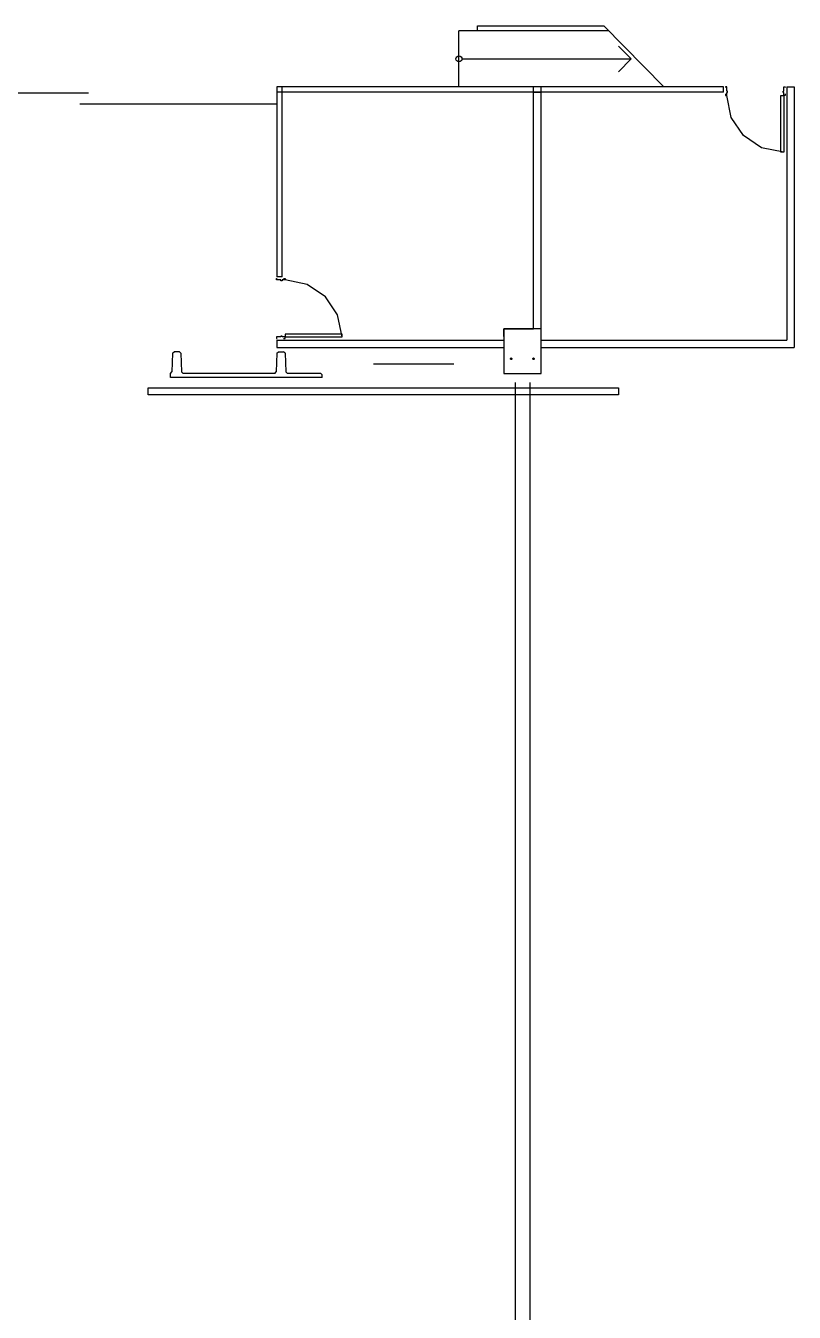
# Model space of a CAD drawing. Header units: metres. Extents: x 2 to 323, y -2 to 254.
# Drawn here: x 250.63 to 260.94, y 24.83 to 42.1 of the extents above; entities that cross this region are included whole.
import ezdxf

# ---------------------------------------------------------------- set-up
doc = ezdxf.new("R2010")
doc.units = ezdxf.units.M
for name, color, linetype in [('0-DURLOCK', 7, 'Continuous'), ('0-EST CORTE', 7, 'Continuous'), ('0-MUROS EXISTENTES', 7, 'Continuous'), ('0-PROYECCIONES', 7, 'Continuous'), ('0-VISTA-005', 7, 'Continuous'), ('0-VISTA-015', 7, 'Continuous')]:
    doc.layers.add(name, color=color, linetype=linetype)

msp = doc.modelspace()

# ---------------------------------------------------------------- linework, layer by layer
for points in [[(260.019, 41.185), (260.019, 41.166), (260.038, 41.166), (260.038, 41.204), (260.047, 41.204), (260.047, 41.223), (260.038, 41.223), (260.038, 41.281), (260.019, 41.281), (260.019, 41.271)], [(260.019, 41.185), (260.019, 41.166), (260.038, 41.166), (260.038, 41.204), (260.047, 41.204), (260.047, 41.223), (260.038, 41.223), (260.038, 41.281), (260.019, 41.281), (260.019, 41.271)], [(260.821, 41.185), (260.821, 41.166), (260.802, 41.166), (260.802, 41.204), (260.793, 41.204), (260.793, 41.223), (260.802, 41.223), (260.802, 41.281), (260.821, 41.281), (260.821, 41.271)], [(260.821, 41.185), (260.821, 41.166), (260.802, 41.166), (260.802, 41.204), (260.793, 41.204), (260.793, 41.223), (260.802, 41.223), (260.802, 41.281), (260.821, 41.281), (260.821, 41.271)], [(260.802, 40.402), (260.505, 40.462), (260.262, 40.626), (260.098, 40.869), (260.038, 41.166)], [(260.802, 40.402), (260.505, 40.462), (260.262, 40.626), (260.098, 40.869), (260.038, 41.166)], [(254.091, 38.707), (254.11, 38.707), (254.11, 38.688), (254.072, 38.688), (254.072, 38.678), (254.053, 38.678), (254.053, 38.688), (253.996, 38.688), (253.996, 38.707), (254.005, 38.707)], [(254.091, 38.707), (254.11, 38.707), (254.11, 38.688), (254.072, 38.688), (254.072, 38.678), (254.053, 38.678), (254.053, 38.688), (253.996, 38.688), (253.996, 38.707), (254.005, 38.707)], [(254.875, 37.923), (254.815, 38.221), (254.651, 38.464), (254.408, 38.628), (254.11, 38.688)], [(254.875, 37.923), (254.815, 38.221), (254.651, 38.464), (254.408, 38.628), (254.11, 38.688)], [(254.091, 37.904), (254.11, 37.904), (254.11, 37.923), (254.072, 37.923), (254.072, 37.933), (254.053, 37.933), (254.053, 37.923), (253.996, 37.923), (253.996, 37.904), (254.005, 37.904)], [(254.091, 37.904), (254.11, 37.904), (254.11, 37.923), (254.072, 37.923), (254.072, 37.933), (254.053, 37.933), (254.053, 37.923), (253.996, 37.923), (253.996, 37.904), (254.005, 37.904)]]:
    msp.add_lwpolyline(points)
for points in [[(260.802, 41.166), (260.802, 40.402), (260.764, 40.402), (260.764, 41.166), (260.802, 41.166)], [(260.802, 41.166), (260.802, 40.402), (260.764, 40.402), (260.764, 41.166), (260.802, 41.166)], [(254.11, 37.923), (254.875, 37.923), (254.875, 37.962), (254.11, 37.962), (254.11, 37.923)], [(254.11, 37.923), (254.875, 37.923), (254.875, 37.962), (254.11, 37.962), (254.11, 37.923)]]:
    msp.add_lwpolyline(points, close=True)
at = {"layer": '0-DURLOCK'}
for p, q in [((260.844, 41.281), (260.844, 37.881)), ((260.844, 41.281), (260.944, 41.281)), ((260.844, 41.281), (260.844, 37.881)), ((260.844, 41.281), (260.944, 41.281)), ((260.944, 41.281), (260.944, 37.781)), ((260.944, 41.281), (260.944, 37.781)), ((257.446, 38.031), (257.446, 41.211)), ((257.446, 41.211), (257.546, 41.211)), ((257.446, 38.031), (257.446, 41.211)), ((257.446, 41.211), (257.546, 41.211)), ((257.546, 37.881), (257.546, 41.211)), ((257.546, 37.881), (257.546, 41.211)), ((257.046, 37.931), (257.046, 38.031)), ((257.046, 38.031), (257.446, 38.031)), ((257.046, 37.931), (257.046, 38.031)), ((257.046, 38.031), (257.446, 38.031)), ((254.001, 37.881), (257.046, 37.881)), ((254.001, 37.881), (254.001, 37.781)), ((254.001, 37.881), (257.046, 37.881)), ((254.001, 37.881), (254.001, 37.781)), ((257.546, 37.881), (260.844, 37.881)), ((257.546, 37.881), (260.844, 37.881)), ((254.001, 37.781), (257.046, 37.781)), ((254.001, 37.781), (257.046, 37.781)), ((257.546, 37.781), (260.944, 37.781)), ((257.546, 37.781), (260.944, 37.781))]:
    msp.add_line(p, q, dxfattribs=at)
at = {"layer": '0-EST CORTE'}
for points in [[(257.046, 38.031), (257.046, 37.431), (257.546, 37.431), (257.546, 38.031), (257.046, 38.031)], [(257.046, 38.031), (257.046, 37.431), (257.546, 37.431), (257.546, 38.031), (257.046, 38.031)], [(257.156, 37.631), (257.155, 37.627), (257.153, 37.624), (257.149, 37.622), (257.146, 37.621), (257.142, 37.622), (257.139, 37.624), (257.136, 37.627), (257.136, 37.631), (257.136, 37.635), (257.139, 37.638), (257.142, 37.64), (257.146, 37.641), (257.149, 37.64), (257.153, 37.638), (257.155, 37.635), (257.156, 37.631)], [(257.156, 37.631), (257.155, 37.627), (257.153, 37.624), (257.149, 37.622), (257.146, 37.621), (257.142, 37.622), (257.139, 37.624), (257.136, 37.627), (257.136, 37.631), (257.136, 37.635), (257.139, 37.638), (257.142, 37.64), (257.146, 37.641), (257.149, 37.64), (257.153, 37.638), (257.155, 37.635), (257.156, 37.631)], [(257.156, 37.631), (257.155, 37.627), (257.153, 37.624), (257.149, 37.622), (257.146, 37.621), (257.142, 37.622), (257.139, 37.624), (257.136, 37.627), (257.136, 37.631), (257.136, 37.635), (257.139, 37.638), (257.142, 37.64), (257.146, 37.641), (257.149, 37.64), (257.153, 37.638), (257.155, 37.635), (257.156, 37.631)], [(257.156, 37.631), (257.155, 37.627), (257.153, 37.624), (257.149, 37.622), (257.146, 37.621), (257.142, 37.622), (257.139, 37.624), (257.136, 37.627), (257.136, 37.631), (257.136, 37.635), (257.139, 37.638), (257.142, 37.64), (257.146, 37.641), (257.149, 37.64), (257.153, 37.638), (257.155, 37.635), (257.156, 37.631)], [(257.456, 37.631), (257.455, 37.627), (257.453, 37.624), (257.449, 37.622), (257.446, 37.621), (257.442, 37.622), (257.439, 37.624), (257.436, 37.627), (257.436, 37.631), (257.436, 37.635), (257.439, 37.638), (257.442, 37.64), (257.446, 37.641), (257.449, 37.64), (257.453, 37.638), (257.455, 37.635), (257.456, 37.631)], [(257.456, 37.631), (257.455, 37.627), (257.453, 37.624), (257.449, 37.622), (257.446, 37.621), (257.442, 37.622), (257.439, 37.624), (257.436, 37.627), (257.436, 37.631), (257.436, 37.635), (257.439, 37.638), (257.442, 37.64), (257.446, 37.641), (257.449, 37.64), (257.453, 37.638), (257.455, 37.635), (257.456, 37.631)]]:
    msp.add_lwpolyline(points, close=True, dxfattribs=at)
at = {"layer": '0-MUROS EXISTENTES'}
for p, q in [((252.601, 37.705), (252.591, 37.456)), ((252.601, 37.705), (252.591, 37.456)), ((252.601, 37.705), (252.621, 37.725)), ((252.601, 37.705), (252.621, 37.725)), ((252.691, 37.725), (252.621, 37.725)), ((252.691, 37.725), (252.621, 37.725)), ((252.691, 37.725), (252.621, 37.725)), ((252.691, 37.725), (252.621, 37.725)), ((252.711, 37.705), (252.691, 37.725)), ((252.711, 37.705), (252.691, 37.725)), ((252.711, 37.705), (252.721, 37.456)), ((252.711, 37.705), (252.721, 37.456)), ((254.001, 37.705), (253.991, 37.456)), ((254.001, 37.705), (253.991, 37.456)), ((254.001, 37.705), (254.021, 37.725)), ((254.001, 37.705), (254.021, 37.725)), ((254.021, 37.725), (254.091, 37.725)), ((254.021, 37.725), (254.091, 37.725)), ((254.021, 37.725), (254.091, 37.725)), ((254.021, 37.725), (254.091, 37.725)), ((254.111, 37.705), (254.091, 37.725)), ((254.111, 37.705), (254.091, 37.725)), ((254.111, 37.705), (254.121, 37.456)), ((254.111, 37.705), (254.121, 37.456)), ((252.571, 37.431), (252.591, 37.456)), ((252.571, 37.431), (252.591, 37.456)), ((252.571, 37.38), (252.571, 37.431)), ((252.571, 37.38), (252.571, 37.431)), ((254.606, 37.38), (252.571, 37.38)), ((254.606, 37.38), (252.571, 37.38)), ((252.741, 37.431), (252.721, 37.456)), ((252.741, 37.431), (252.721, 37.456)), ((253.971, 37.431), (252.741, 37.431)), ((253.971, 37.431), (252.741, 37.431)), ((253.971, 37.431), (253.991, 37.456)), ((253.971, 37.431), (253.991, 37.456)), ((254.141, 37.431), (254.121, 37.456)), ((254.141, 37.431), (254.121, 37.456)), ((254.59, 37.431), (254.141, 37.431)), ((254.59, 37.431), (254.141, 37.431)), ((254.606, 37.416), (254.59, 37.431)), ((254.606, 37.416), (254.59, 37.431)), ((254.606, 37.38), (254.606, 37.416)), ((254.606, 37.38), (254.606, 37.416))]:
    msp.add_line(p, q, dxfattribs=at)
at = {"layer": '0-PROYECCIONES'}
for p, q in [((251.472, 41.194), (247.74, 41.194)), ((254.001, 41.046), (251.354, 41.046)), ((255.296, 37.561), (256.376, 37.561)), ((255.296, 37.561), (256.376, 37.561)), ((257.196, 37.311), (257.196, 13.198)), ((257.196, 37.311), (257.196, 13.198)), ((257.396, 37.311), (257.396, 13.198)), ((257.396, 37.311), (257.396, 13.198))]:
    msp.add_line(p, q, dxfattribs=at)
at = {"layer": '0-VISTA-005'}
for p, q in [((258.754, 41.656), (258.584, 41.828)), ((256.484, 41.656), (258.754, 41.656)), ((258.754, 41.656), (258.584, 41.484))]:
    msp.add_line(p, q, dxfattribs=at)
msp.add_lwpolyline([(256.484, 41.656), (256.481, 41.64), (256.472, 41.628), (256.459, 41.619), (256.444, 41.616), (256.429, 41.619), (256.416, 41.628), (256.407, 41.64), (256.404, 41.656), (256.407, 41.671), (256.416, 41.684), (256.429, 41.692), (256.444, 41.695), (256.459, 41.692), (256.472, 41.684), (256.481, 41.671), (256.484, 41.656)], close=True, dxfattribs=at)
at = {"layer": '0-VISTA-015'}
for p, q in [((258.455, 42.031), (256.444, 42.031)), ((256.444, 41.281), (256.444, 42.031)), ((258.455, 42.031), (256.444, 42.031)), ((256.444, 41.281), (256.444, 42.031)), ((256.694, 42.031), (256.694, 42.101)), ((256.694, 42.101), (258.386, 42.101)), ((256.694, 42.031), (256.694, 42.101)), ((256.694, 42.101), (258.386, 42.101)), ((259.194, 41.281), (258.386, 42.101)), ((259.194, 41.281), (258.386, 42.101)), ((259.994, 41.281), (254.001, 41.281)), ((254.001, 41.281), (254.001, 38.731)), ((259.994, 41.281), (254.001, 41.281)), ((254.001, 41.281), (254.001, 38.731)), ((254.071, 38.731), (254.071, 41.281)), ((254.071, 38.731), (254.071, 41.281)), ((257.446, 41.211), (257.446, 41.281)), ((257.446, 41.211), (257.446, 41.281)), ((257.546, 41.211), (257.546, 41.281)), ((257.546, 41.211), (257.546, 41.281)), ((259.994, 41.211), (259.994, 41.281)), ((259.994, 41.211), (259.994, 41.281)), ((251.472, 41.194), (247.74, 41.194)), ((259.994, 41.211), (254.001, 41.211)), ((259.994, 41.211), (254.001, 41.211)), ((254.001, 41.046), (251.354, 41.046)), ((254.071, 38.731), (254.001, 38.731)), ((254.071, 38.731), (254.001, 38.731))]:
    msp.add_line(p, q, dxfattribs=at)
msp.add_lwpolyline([(252.274, 37.241), (258.585, 37.241), (258.585, 37.145), (252.274, 37.145), (252.274, 37.241)], close=True, dxfattribs=at)
msp.add_lwpolyline([(252.274, 37.241), (258.585, 37.241), (258.585, 37.145), (252.274, 37.145), (252.274, 37.241)], close=True, dxfattribs=at)

doc.saveas('drawing.dxf')
